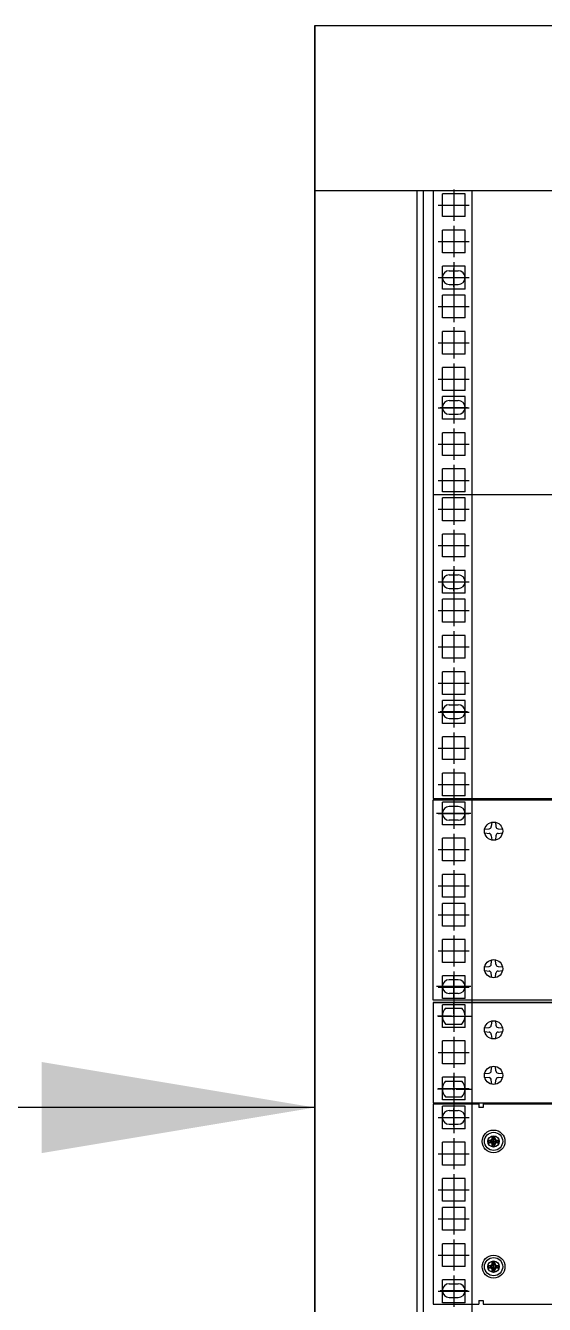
# Model space of a CAD drawing. Header units: millimetres. Extents: x 0 to 841, y 0 to 594.
# Drawn here: x 177.46 to 188.86, y 199.21 to 227.29 of the extents above; entities that cross this region are included whole.
import ezdxf

# ---------------------------------------------------------------- set-up
doc = ezdxf.new("R2010")
doc.units = ezdxf.units.MM
doc.header["$LTSCALE"] = 10
for name, color, linetype in [('DIM01', 1, 'Continuous'), ('LINE01', 4, 'Continuous'), ('LINE05', 2, 'Continuous'), ('LINE06', 9, 'Continuous')]:
    doc.layers.add(name, color=color, linetype=linetype)

msp = doc.modelspace()

# ---------------------------------------------------------------- linework, layer by layer
at = {"layer": 'DIM01'}
msp.add_solid([(183.816, 203.536), (177.816, 204.536), (177.816, 202.536)], dxfattribs=at)
at = {"layer": 'LINE01'}
msp.add_line((183.816, 203.536), (153.816, 203.536), dxfattribs=at)
at = {"layer": 'LINE05'}
for p, q in [((183.816, 227.286), (183.816, 119.786)), ((183.816, 119.786), (183.816, 227.286)), ((183.816, 227.286), (213.166, 227.286)), ((213.166, 223.661), (183.816, 223.661)), ((186.066, 123.536), (186.066, 223.661)), ((186.416, 223.667), (210.566, 223.667))]:
    msp.add_line(p, q, dxfattribs=at)
at = {"layer": 'LINE06'}
for p, q in [((186.203, 130.211), (186.203, 223.661)), ((187.273, 223.661), (186.203, 223.661)), ((186.416, 223.667), (186.416, 216.992)), ((186.616, 223.093), (186.616, 223.593)), ((187.116, 223.593), (186.616, 223.593)), ((186.866, 223.686), (186.866, 223.001)), ((187.116, 223.093), (187.116, 223.593)), ((187.273, 130.211), (187.273, 223.661)), ((186.524, 223.343), (187.208, 223.343)), ((187.116, 223.093), (186.616, 223.093)), ((186.866, 222.891), (186.866, 222.206)), ((186.616, 222.298), (186.616, 222.798)), ((187.116, 222.798), (186.616, 222.798)), ((187.116, 222.298), (187.116, 222.798)), ((186.524, 222.548), (187.208, 222.548)), ((187.116, 222.298), (186.616, 222.298)), ((186.866, 222.096), (186.866, 221.411)), ((186.616, 221.503), (186.616, 222.003)), ((187.116, 222.003), (186.616, 222.003)), ((186.766, 221.904), (186.966, 221.904)), ((186.866, 221.554), (186.866, 221.954)), ((187.116, 221.503), (187.116, 222.003)), ((186.524, 221.753), (187.208, 221.753)), ((186.566, 221.754), (187.166, 221.754)), ((187.116, 221.503), (186.616, 221.503)), ((186.766, 221.604), (186.966, 221.604)), ((186.616, 220.868), (186.616, 221.368)), ((187.116, 221.368), (186.616, 221.368)), ((186.866, 221.461), (186.866, 220.776)), ((187.116, 220.868), (187.116, 221.368)), ((186.524, 221.118), (187.208, 221.118)), ((187.116, 220.868), (186.616, 220.868)), ((186.866, 220.666), (186.866, 219.981)), ((186.616, 220.073), (186.616, 220.573)), ((187.116, 220.573), (186.616, 220.573)), ((187.116, 220.073), (187.116, 220.573)), ((186.524, 220.323), (187.208, 220.323)), ((187.116, 220.073), (186.616, 220.073)), ((186.866, 219.871), (186.866, 219.186)), ((186.524, 219.528), (187.208, 219.528)), ((186.616, 219.278), (186.616, 219.778)), ((187.116, 219.778), (186.616, 219.778)), ((187.116, 219.278), (187.116, 219.778)), ((187.116, 219.278), (186.616, 219.278)), ((186.616, 218.643), (186.616, 219.143)), ((187.116, 219.143), (186.616, 219.143)), ((186.766, 219.054), (186.966, 219.054)), ((186.866, 219.236), (186.866, 218.551)), ((186.866, 219.104), (186.866, 218.704)), ((187.116, 218.643), (187.116, 219.143)), ((186.524, 218.893), (187.208, 218.893)), ((186.566, 218.904), (187.166, 218.904)), ((186.766, 218.754), (186.966, 218.754)), ((187.116, 218.643), (186.616, 218.643)), ((186.866, 218.441), (186.866, 217.756)), ((186.616, 217.848), (186.616, 218.348)), ((187.116, 218.348), (186.616, 218.348)), ((187.116, 217.848), (187.116, 218.348)), ((186.524, 218.098), (187.208, 218.098)), ((187.116, 217.848), (186.616, 217.848)), ((186.866, 217.646), (186.866, 216.961)), ((186.524, 217.303), (187.208, 217.303)), ((186.616, 217.053), (186.616, 217.553)), ((187.116, 217.553), (186.616, 217.553)), ((187.116, 217.053), (187.116, 217.553)), ((187.116, 217.053), (186.616, 217.053)), ((186.866, 217.011), (186.866, 216.326)), ((186.416, 216.992), (210.566, 216.992)), ((186.416, 216.992), (186.416, 210.317)), ((186.416, 216.992), (210.566, 216.992)), ((186.616, 216.418), (186.616, 216.918)), ((187.116, 216.918), (186.616, 216.918)), ((187.116, 216.418), (187.116, 216.918)), ((186.524, 216.668), (187.208, 216.668)), ((187.116, 216.418), (186.616, 216.418)), ((186.866, 216.216), (186.866, 215.531)), ((186.524, 215.873), (187.208, 215.873)), ((186.616, 215.623), (186.616, 216.123)), ((187.116, 216.123), (186.616, 216.123)), ((187.116, 215.623), (187.116, 216.123)), ((187.116, 215.623), (186.616, 215.623)), ((186.616, 214.828), (186.616, 215.328)), ((187.116, 215.328), (186.616, 215.328)), ((186.866, 215.421), (186.866, 214.736)), ((187.116, 214.828), (187.116, 215.328)), ((186.524, 215.078), (187.208, 215.078)), ((186.566, 215.079), (187.166, 215.079)), ((186.766, 215.229), (186.966, 215.229)), ((186.866, 214.879), (186.866, 215.279)), ((187.116, 214.828), (186.616, 214.828)), ((186.766, 214.929), (186.966, 214.929)), ((186.866, 214.786), (186.866, 214.101)), ((186.616, 214.193), (186.616, 214.693)), ((187.116, 214.693), (186.616, 214.693)), ((187.116, 214.193), (187.116, 214.693)), ((186.524, 214.443), (187.208, 214.443)), ((187.116, 214.193), (186.616, 214.193)), ((186.866, 213.991), (186.866, 213.306)), ((186.524, 213.648), (187.208, 213.648)), ((186.616, 213.398), (186.616, 213.898)), ((187.116, 213.898), (186.616, 213.898)), ((187.116, 213.398), (187.116, 213.898)), ((187.116, 213.398), (186.616, 213.398)), ((186.616, 212.603), (186.616, 213.103)), ((187.116, 213.103), (186.616, 213.103)), ((186.866, 213.196), (186.866, 212.511)), ((187.116, 212.603), (187.116, 213.103)), ((186.524, 212.853), (187.208, 212.853)), ((187.116, 212.603), (186.616, 212.603)), ((186.866, 212.561), (186.866, 211.876)), ((186.566, 212.229), (187.166, 212.229)), ((186.616, 211.968), (186.616, 212.468)), ((187.116, 212.468), (186.616, 212.468)), ((186.766, 212.379), (186.966, 212.379)), ((186.866, 212.429), (186.866, 212.029)), ((187.116, 211.968), (187.116, 212.468)), ((186.524, 212.218), (187.208, 212.218)), ((187.116, 211.968), (186.616, 211.968)), ((186.766, 212.079), (186.966, 212.079)), ((186.616, 211.173), (186.616, 211.673)), ((187.116, 211.673), (186.616, 211.673)), ((186.866, 211.766), (186.866, 211.081)), ((187.116, 211.173), (187.116, 211.673)), ((186.524, 211.423), (187.208, 211.423)), ((187.116, 211.173), (186.616, 211.173)), ((186.616, 210.378), (186.616, 210.878)), ((187.116, 210.878), (186.616, 210.878)), ((186.866, 210.971), (186.866, 210.286)), ((187.116, 210.378), (187.116, 210.878)), ((186.524, 210.628), (187.208, 210.628)), ((186.416, 210.317), (210.566, 210.317)), ((186.416, 210.293), (210.566, 210.293)), ((186.416, 205.893), (186.416, 210.293)), ((187.116, 210.378), (186.616, 210.378)), ((186.866, 210.336), (186.866, 209.651)), ((187.241, 209.993), (186.491, 209.993)), ((186.524, 209.993), (187.208, 209.993)), ((186.616, 209.743), (186.616, 210.243)), ((187.116, 210.243), (186.616, 210.243)), ((186.966, 210.143), (186.766, 210.143)), ((186.866, 210.242), (186.866, 209.743)), ((187.116, 209.743), (187.116, 210.243)), ((187.116, 209.743), (186.616, 209.743)), ((186.966, 209.843), (186.766, 209.843)), ((187.701, 209.797), (187.691, 209.704)), ((187.781, 209.797), (187.791, 209.704)), ((186.616, 208.948), (186.616, 209.448)), ((187.116, 209.448), (186.616, 209.448)), ((186.866, 209.541), (186.866, 208.856)), ((187.116, 208.948), (187.116, 209.448)), ((187.547, 209.644), (187.641, 209.654)), ((187.547, 209.564), (187.641, 209.554)), ((187.691, 209.504), (187.701, 209.41)), ((187.791, 209.504), (187.781, 209.41)), ((187.841, 209.654), (187.934, 209.644)), ((187.841, 209.554), (187.934, 209.564)), ((186.524, 209.198), (187.208, 209.198)), ((187.116, 208.948), (186.616, 208.948)), ((186.616, 208.153), (186.616, 208.653)), ((187.116, 208.653), (186.616, 208.653)), ((186.866, 208.746), (186.866, 208.061)), ((187.116, 208.153), (187.116, 208.653)), ((186.524, 208.403), (187.208, 208.403)), ((187.116, 208.153), (186.616, 208.153)), ((186.616, 207.518), (186.616, 208.018)), ((187.116, 208.018), (186.616, 208.018)), ((186.866, 208.111), (186.866, 207.426)), ((187.116, 207.518), (187.116, 208.018)), ((186.524, 207.768), (187.208, 207.768)), ((187.116, 207.518), (186.616, 207.518)), ((186.616, 206.723), (186.616, 207.223)), ((187.116, 207.223), (186.616, 207.223)), ((186.866, 207.316), (186.866, 206.631)), ((187.116, 206.723), (187.116, 207.223)), ((186.524, 206.973), (187.208, 206.973)), ((187.116, 206.723), (186.616, 206.723)), ((187.547, 206.623), (187.641, 206.633)), ((187.691, 206.683), (187.701, 206.777)), ((187.791, 206.683), (187.781, 206.777)), ((187.841, 206.633), (187.934, 206.623)), ((186.616, 205.928), (186.616, 206.428)), ((187.116, 206.428), (186.616, 206.428)), ((186.966, 206.343), (186.766, 206.343)), ((186.866, 206.521), (186.866, 205.836)), ((186.866, 205.945), (186.866, 206.444)), ((187.116, 205.928), (187.116, 206.428)), ((187.547, 206.543), (187.641, 206.533)), ((187.701, 206.39), (187.691, 206.483)), ((187.781, 206.39), (187.791, 206.483)), ((187.841, 206.533), (187.934, 206.543)), ((187.241, 206.193), (186.491, 206.193)), ((186.524, 206.178), (187.208, 206.178)), ((210.566, 205.893), (186.416, 205.893)), ((210.566, 205.843), (186.416, 205.843)), ((186.416, 205.843), (210.566, 205.843)), ((186.416, 205.843), (186.416, 203.643)), ((187.116, 205.928), (186.616, 205.928)), ((186.616, 205.293), (186.616, 205.793)), ((187.116, 205.793), (186.616, 205.793)), ((186.966, 206.043), (186.766, 206.043)), ((186.866, 205.886), (186.866, 205.201)), ((186.866, 205.593), (186.866, 205.818)), ((187.116, 205.293), (187.116, 205.793)), ((186.816, 205.543), (186.51, 205.543)), ((186.524, 205.543), (187.208, 205.543)), ((186.687, 205.718), (187.044, 205.718)), ((186.841, 205.543), (186.891, 205.543)), ((186.866, 205.518), (186.866, 205.568)), ((186.866, 205.493), (186.866, 205.268)), ((186.916, 205.543), (187.268, 205.543)), ((187.116, 205.293), (186.616, 205.293)), ((186.687, 205.368), (187.044, 205.368)), ((187.547, 205.283), (187.641, 205.293)), ((187.547, 205.203), (187.641, 205.193)), ((187.701, 205.437), (187.691, 205.343)), ((187.781, 205.437), (187.791, 205.343)), ((187.841, 205.293), (187.934, 205.283)), ((187.841, 205.193), (187.934, 205.203)), ((186.616, 204.498), (186.616, 204.998)), ((187.116, 204.998), (186.616, 204.998)), ((186.866, 205.091), (186.866, 204.406)), ((187.116, 204.498), (187.116, 204.998)), ((187.691, 205.143), (187.701, 205.05)), ((187.791, 205.143), (187.781, 205.05)), ((186.524, 204.748), (187.208, 204.748)), ((187.116, 204.498), (186.616, 204.498)), ((187.691, 204.343), (187.701, 204.437)), ((187.791, 204.343), (187.781, 204.437)), ((186.616, 203.703), (186.616, 204.203)), ((187.116, 204.203), (186.616, 204.203)), ((186.687, 204.118), (187.044, 204.118)), ((186.866, 204.296), (186.866, 203.611)), ((186.866, 203.993), (186.866, 204.218)), ((187.116, 203.703), (187.116, 204.203)), ((187.547, 204.283), (187.641, 204.293)), ((187.547, 204.203), (187.641, 204.193)), ((187.701, 204.05), (187.691, 204.143)), ((187.781, 204.05), (187.791, 204.143)), ((187.841, 204.293), (187.934, 204.283)), ((187.841, 204.193), (187.934, 204.203)), ((186.816, 203.943), (186.51, 203.943)), ((186.524, 203.953), (187.208, 203.953)), ((186.841, 203.943), (186.891, 203.943)), ((186.866, 203.918), (186.866, 203.968)), ((186.866, 203.893), (186.866, 203.668)), ((186.916, 203.943), (187.268, 203.943)), ((186.416, 203.643), (210.566, 203.643)), ((186.416, 203.618), (186.416, 199.218)), ((186.416, 203.618), (187.416, 203.618)), ((187.116, 203.703), (186.616, 203.703)), ((186.616, 203.068), (186.616, 203.568)), ((187.116, 203.568), (186.616, 203.568)), ((186.687, 203.768), (187.044, 203.768)), ((186.866, 203.661), (186.866, 202.976)), ((186.866, 203.118), (186.866, 203.518)), ((187.116, 203.068), (187.116, 203.568)), ((187.416, 203.618), (187.416, 203.538)), ((187.516, 203.538), (187.416, 203.538)), ((187.516, 203.618), (209.466, 203.618)), ((187.516, 203.618), (187.516, 203.538)), ((186.524, 203.318), (187.208, 203.318)), ((186.566, 203.318), (187.166, 203.318)), ((186.766, 203.468), (186.966, 203.468)), ((187.116, 203.068), (186.616, 203.068)), ((186.766, 203.168), (186.966, 203.168)), ((186.616, 202.273), (186.616, 202.773)), ((187.116, 202.773), (186.616, 202.773)), ((186.866, 202.866), (186.866, 202.181)), ((187.116, 202.273), (187.116, 202.773)), ((187.626, 202.822), (187.666, 202.822)), ((187.626, 202.765), (187.626, 202.822)), ((187.666, 202.805), (187.626, 202.822)), ((187.666, 202.782), (187.626, 202.765)), ((187.626, 202.765), (187.666, 202.765)), ((187.666, 202.805), (187.666, 202.782)), ((187.666, 202.793), (187.815, 202.793)), ((187.712, 202.908), (187.769, 202.908)), ((187.712, 202.868), (187.712, 202.908)), ((187.729, 202.868), (187.712, 202.908)), ((187.712, 202.679), (187.712, 202.719)), ((187.729, 202.719), (187.712, 202.679)), ((187.712, 202.679), (187.769, 202.679)), ((187.752, 202.868), (187.729, 202.868)), ((187.752, 202.719), (187.729, 202.719)), ((187.741, 202.719), (187.741, 202.868)), ((187.752, 202.868), (187.769, 202.908)), ((187.752, 202.719), (187.769, 202.679)), ((187.769, 202.868), (187.769, 202.908)), ((187.769, 202.679), (187.769, 202.719)), ((187.815, 202.822), (187.855, 202.822)), ((187.815, 202.805), (187.855, 202.822)), ((187.815, 202.805), (187.815, 202.782)), ((187.815, 202.782), (187.855, 202.765)), ((187.815, 202.765), (187.855, 202.765)), ((187.855, 202.765), (187.855, 202.822)), ((186.524, 202.523), (187.208, 202.523)), ((187.116, 202.273), (186.616, 202.273)), ((186.616, 201.478), (186.616, 201.978)), ((187.116, 201.978), (186.616, 201.978)), ((186.866, 202.071), (186.866, 201.386)), ((187.116, 201.478), (187.116, 201.978)), ((186.524, 201.728), (187.208, 201.728)), ((187.116, 201.478), (186.616, 201.478)), ((186.616, 200.843), (186.616, 201.343)), ((187.116, 201.343), (186.616, 201.343)), ((186.866, 201.436), (186.866, 200.751)), ((187.116, 200.843), (187.116, 201.343)), ((186.524, 201.093), (187.208, 201.093)), ((187.116, 200.843), (186.616, 200.843)), ((186.616, 200.048), (186.616, 200.548)), ((187.116, 200.548), (186.616, 200.548)), ((186.866, 200.641), (186.866, 199.956)), ((187.116, 200.048), (187.116, 200.548)), ((186.524, 200.298), (187.208, 200.298)), ((187.712, 200.158), (187.769, 200.158)), ((187.712, 200.118), (187.712, 200.158)), ((187.729, 200.118), (187.712, 200.158)), ((187.752, 200.118), (187.769, 200.158)), ((187.769, 200.118), (187.769, 200.158)), ((187.116, 200.048), (186.616, 200.048)), ((187.626, 200.072), (187.666, 200.072)), ((187.626, 200.015), (187.626, 200.072)), ((187.666, 200.055), (187.626, 200.072)), ((187.666, 200.032), (187.626, 200.015)), ((187.626, 200.015), (187.666, 200.015)), ((187.666, 200.055), (187.666, 200.032)), ((187.666, 200.043), (187.815, 200.043)), ((187.712, 199.929), (187.712, 199.969)), ((187.729, 199.969), (187.712, 199.929)), ((187.712, 199.929), (187.769, 199.929)), ((187.752, 200.118), (187.729, 200.118)), ((187.752, 199.969), (187.729, 199.969)), ((187.741, 199.969), (187.741, 200.118)), ((187.752, 199.969), (187.769, 199.929)), ((187.769, 199.929), (187.769, 199.969)), ((187.815, 200.072), (187.855, 200.072)), ((187.815, 200.055), (187.855, 200.072)), ((187.815, 200.055), (187.815, 200.032)), ((187.815, 200.032), (187.855, 200.015)), ((187.815, 200.015), (187.855, 200.015)), ((187.855, 200.015), (187.855, 200.072)), ((186.616, 199.253), (186.616, 199.753)), ((187.116, 199.753), (186.616, 199.753)), ((186.766, 199.668), (186.966, 199.668)), ((186.866, 199.846), (186.866, 199.161)), ((186.866, 199.718), (186.866, 199.318)), ((187.116, 199.253), (187.116, 199.753)), ((186.524, 199.503), (187.208, 199.503)), ((186.566, 199.518), (187.166, 199.518)), ((186.766, 199.368), (186.966, 199.368)), ((186.416, 199.218), (187.416, 199.218)), ((187.116, 199.253), (186.616, 199.253)), ((187.416, 199.298), (187.416, 199.218)), ((187.416, 199.298), (187.516, 199.298)), ((187.516, 199.298), (187.516, 199.218)), ((187.516, 199.218), (209.466, 199.218))]:
    msp.add_line(p, q, dxfattribs=at)
for centre, radius in [((187.741, 209.604), 0.2), ((187.741, 206.583), 0.2), ((187.741, 205.243), 0.2), ((187.741, 204.243), 0.2), ((187.741, 202.793), 0.25), ((187.741, 202.793), 0.2), ((187.741, 202.793), 0.125), ((187.741, 200.043), 0.25), ((187.741, 200.043), 0.2), ((187.741, 200.043), 0.125)]:
    msp.add_circle(centre, radius, dxfattribs=at)
for centre, radius, start, end in [((186.766, 221.754), 0.15, 90, 270), ((186.966, 221.754), 0.15, 270, 90), ((186.766, 218.904), 0.15, 90, 270), ((186.966, 218.904), 0.15, 270, 90), ((186.766, 215.079), 0.15, 90, 270), ((186.966, 215.079), 0.15, 270, 90), ((186.766, 212.229), 0.15, 90, 270), ((186.966, 212.229), 0.15, 270, 90), ((186.766, 209.993), 0.15, 90, 270), ((186.966, 209.993), 0.15, 270, 90), ((187.641, 209.704), 0.05, 270, 0), ((187.841, 209.704), 0.05, 180, 270), ((187.641, 209.504), 0.05, 0, 90), ((187.841, 209.504), 0.05, 90, 180), ((187.641, 206.683), 0.05, 270, 0), ((187.841, 206.683), 0.05, 180, 270), ((186.766, 206.193), 0.15, 90, 270), ((186.966, 206.193), 0.15, 270, 90), ((187.641, 206.483), 0.05, 0, 90), ((187.841, 206.483), 0.05, 90, 180), ((186.866, 205.543), 0.25, 135.573, 224.427), ((186.866, 205.543), 0.25, 315.573, 44.427), ((187.641, 205.343), 0.05, 270, 0), ((187.841, 205.343), 0.05, 180, 270), ((187.641, 205.143), 0.05, 0, 90), ((187.841, 205.143), 0.05, 90, 180), ((186.866, 203.943), 0.25, 135.573, 224.427), ((186.866, 203.943), 0.25, 315.573, 44.427), ((187.641, 204.343), 0.05, 270, 0), ((187.641, 204.143), 0.05, 0, 90), ((187.841, 204.343), 0.05, 180, 270), ((187.841, 204.143), 0.05, 90, 180), ((186.766, 203.318), 0.15, 90, 270), ((186.966, 203.318), 0.15, 270, 90), ((187.666, 202.868), 0.0457, 270, 0), ((187.666, 202.868), 0.0629, 270, 0), ((187.666, 202.719), 0.0629, 0, 90), ((187.666, 202.719), 0.0457, 0, 90), ((187.815, 202.868), 0.0629, 180, 270), ((187.815, 202.719), 0.0629, 90, 180), ((187.815, 202.868), 0.0457, 180, 270), ((187.815, 202.719), 0.0457, 90, 180), ((187.666, 200.118), 0.0457, 270, 0), ((187.666, 200.118), 0.0629, 270, 0), ((187.666, 199.969), 0.0629, 0, 90), ((187.666, 199.969), 0.0457, 0, 90), ((187.815, 200.118), 0.0629, 180, 270), ((187.815, 199.969), 0.0629, 90, 180), ((187.815, 200.118), 0.0457, 180, 270), ((187.815, 199.969), 0.0457, 90, 180), ((186.766, 199.518), 0.15, 90, 270), ((186.966, 199.518), 0.15, 270, 90)]:
    msp.add_arc(centre, radius, start, end, dxfattribs=at)
at = {"layer": 'LINE06', "linetype": 'ByBlock'}
for p in [(186.616, 221.754), (187.116, 221.754), (186.616, 215.079), (187.116, 215.079)]:
    msp.add_point(p, dxfattribs=at)

doc.saveas('drawing.dxf')
